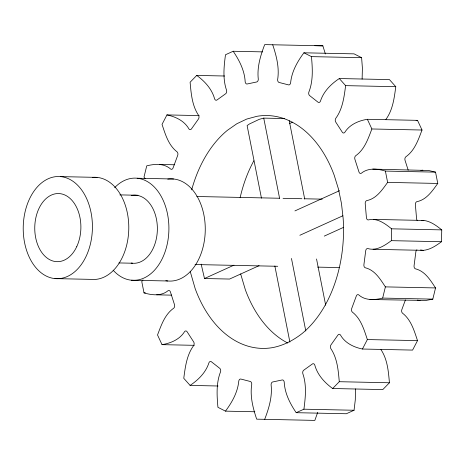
<?xml version="1.0" encoding="UTF-8"?>
<svg xmlns="http://www.w3.org/2000/svg" width="465" height="465" viewBox="0 0 465 465"><rect width="100%" height="100%" fill="white"/><g stroke="black" fill="none" stroke-linecap="round" stroke-linejoin="round"><path stroke-width="0.7" d="M264.69 419.337C268.892 408.38 272.467 396.703 271.107 384.822A2.674 1.814 -88.8 0 1 272.804 381.945L282.092 379.986A2.674 1.814 -88.8 0 1 284.208 382.056C284.766 393.291 290.009 403.55 296.205 412.688L303.907 409.194C305.47 397.43 306.784 385.084 302.82 373.616A2.674 1.814 -88.8 0 1 303.837 370.123L312.306 364.031A2.674 1.814 -88.8 0 1 314.77 365.019C317.421 374.877 324.593 382.637 332.649 388.519L339.281 381.707C338.27 370.361 337.328 358.288 330.795 348.547A2.674 1.814 -88.8 0 1 331.039 344.78L337.863 335.149A2.674 1.814 -88.8 0 1 340.426 334.963C344.937 343.036 353.72 347.233 362.444 349.029L367.356 339.56C364.066 329.697 360.945 318.688 352.307 312.067A2.674 1.814 -88.8 0 1 351.749 308.388L356.26 296.17A2.674 1.814 -88.8 0 1 358.672 294.827C365.217 300.779 374.703 300.117 382.666 298.082L385.386 286.882C380.306 279.221 374.866 270.031 365.234 267.747A2.674 1.814 -88.8 0 1 363.932 264.521L365.693 250.902A2.674 1.814 -88.8 0 1 367.716 248.537C376.441 251.216 384.66 245.567 391.344 240.661L391.6 228.827C385.13 223.63 377.167 217.626 368.327 219.928A2.674 1.814 -88.8 0 1 366.408 217.469L365.234 203.786A2.674 1.814 -88.8 0 1 366.676 200.624C376.394 198.764 382.218 189.819 387.624 182.39L385.392 171.079C377.522 168.696 368.077 167.615 361.276 173.282A2.674 1.814 -88.8 0 1 358.922 171.835L354.94 159.425A2.674 1.814 -88.8 0 1 355.655 155.775C364.572 149.538 368.158 138.68 371.872 128.974L367.367 119.296C358.579 120.708 349.616 124.515 344.768 132.386A2.674 1.814 -88.8 0 1 342.217 132.089L335.811 122.173A2.674 1.814 -88.8 0 1 335.73 118.395C342.67 108.944 344.129 96.923 345.623 85.636L339.293 78.539C330.993 84.066 323.495 91.5 320.42 101.236A2.674 1.814 -88.8 0 1 317.921 102.12L309.719 95.662A2.674 1.814 -88.8 0 1 308.853 92.122C313.305 80.84 312.521 68.448 311.457 56.625L303.918 52.801C297.333 61.659 291.654 71.686 290.619 82.88A2.674 1.814 -88.8 0 1 288.416 84.857L279.221 82.497A2.674 1.814 -88.8 0 1 277.651 79.544C279.512 67.733 276.443 55.91 272.717 44.78M373.064 249.298L423.22 250.356C430.125 249.792 436.06 245.677 441.494 241.719L441.75 229.884C436.49 225.688 430.735 221.317 423.859 220.457L373.709 219.399M362.119 79.108L362.404 68.111L361.613 57.683L354.068 53.859L303.918 52.801M296.205 412.688L346.355 413.745L354.057 410.252L355.295 399.865L355.481 388.874M339.293 78.539L389.443 79.596L395.779 86.693C394.279 97.981 392.826 110.002 385.88 119.447M369.931 299.495L425.742 300.483L432.822 299.135L435.536 287.934C430.456 280.279 425.016 271.089 415.39 268.805A2.674 1.814 -88.8 0 1 414.088 265.579L415.844 251.96A2.674 1.814 -88.8 0 1 416.936 249.804M317.705 412.368L314.84 420.395L256.68 419.163C252.948 408.032 249.879 396.209 251.739 384.398A2.674 1.814 -88.8 0 0 250.17 381.451L240.975 379.085A2.674 1.814 -88.8 0 0 238.772 381.062C237.737 392.257 232.058 402.283 225.473 411.141L217.934 407.317C216.87 395.494 216.086 383.102 220.544 371.82A2.674 1.814 -88.8 0 0 219.672 368.28L211.47 361.828A2.674 1.814 -88.8 0 0 208.971 362.712C205.896 372.442 198.404 379.876 190.098 385.404L183.768 378.307C185.268 367.019 186.721 354.998 193.661 345.553A2.674 1.814 -88.8 0 0 193.58 341.775L187.174 331.859A2.674 1.814 -88.8 0 0 184.628 331.562C179.775 339.427 170.812 343.24 162.023 344.652L157.525 334.974C161.233 325.268 164.819 314.404 173.741 308.167A2.674 1.814 -88.8 0 0 174.451 304.517L170.469 292.107A2.674 1.814 -88.8 0 0 168.121 290.66C161.32 296.327 151.869 295.246 144.005 292.863L141.767 281.558L142.982 279.889M405.41 299.942L401.9 309.446A2.674 1.814 -88.8 0 0 402.458 313.125C411.095 319.746 414.216 330.755 417.512 340.613L412.595 350.087L362.444 349.029M367.367 119.296L417.518 120.348L422.022 130.026C418.314 139.733 414.722 150.596 405.805 156.833A2.674 1.814 -88.8 0 0 405.091 160.483L408.189 170.132M199.189 115.593L166.947 114.913L162.035 124.388C165.325 134.246 168.446 145.254 177.089 151.875A2.674 1.814 -88.8 0 1 177.642 155.554L173.131 167.772A2.674 1.814 -88.8 0 1 170.725 169.115C164.174 163.163 154.688 163.825 146.725 165.866L144.005 177.066L145.15 178.781M372.727 169.109L428.527 170.481L435.542 172.137L437.774 183.443C432.374 190.871 426.545 199.816 416.826 201.676A2.674 1.814 -88.8 0 0 415.39 204.844L416.559 218.527A2.674 1.814 -88.8 0 0 417.558 220.73M224.682 76.01L196.742 75.423L190.109 82.235C191.127 93.581 192.062 105.654 198.596 115.396A2.674 1.814 -88.8 0 1 198.352 119.168L191.528 128.793A2.674 1.814 -88.8 0 1 188.964 128.979C184.454 120.906 175.671 116.709 166.947 114.913M380.945 349.604C387.479 359.346 388.42 371.419 389.432 382.765L382.805 389.577L332.649 388.519M289.457 123.632L292.543 122.173M262.562 51.877L233.186 51.255L225.49 54.748C223.921 66.512 222.607 78.864 226.571 90.326A2.674 1.814 -88.8 0 1 225.554 93.82L217.085 99.911A2.674 1.814 -88.8 0 1 214.621 98.923C211.97 89.065 204.798 81.305 196.742 75.423M294.926 210.912L339.485 190.702M201.176 264.155L204.495 278.523L233.982 265.149M299.861 235.278L342.85 215.783M259.063 265.678L229.571 279.052L204.495 278.523M324.274 236.104L343.455 227.408M284.516 118.552L263.742 118.116L259.243 119.331L249.38 124.01L247.113 125.591L261.452 198.177M416.105 120.679L417.518 120.348M420.86 170.417L422.877 170.167M421.842 220.654L423.859 220.457M314.857 45.663L322.867 45.837L325.39 53.981M322.867 45.837L264.701 44.605C260.499 55.562 256.93 67.245 258.284 79.126A2.674 1.814 -88.8 0 1 256.587 81.997L247.299 83.962A2.674 1.814 -88.8 0 1 245.183 81.886C244.625 70.657 239.382 60.392 233.186 51.255M311.457 56.625L361.613 57.683M345.623 85.636L395.779 86.693M371.872 128.974L422.022 130.026M159.46 164.447L174.509 164.767M385.392 171.079L435.542 172.137M387.624 182.39L437.774 183.443M60.723 176.619A51.115 34.602 -88.8 0 1 86.234 256.081A51.115 34.602 -88.8 0 1 26.505 250.141A51.115 34.602 -88.8 0 1 60.723 176.619L97.086 177.386M137.204 178.234L173.567 178.996M119.854 194.887L137.989 195.265M196.742 196.503L279.43 198.247M283.057 198.323L301.913 198.718M304.093 198.764L322.222 199.148M391.6 228.827L441.75 229.884M391.344 240.661L441.494 241.719M118.883 262.934L132.665 263.225M195.044 264.538L277.733 266.282M317.624 267.125L339.386 267.578M54.917 278.605L91.279 279.372A51.115 34.602 -88.8 0 0 128.788 228.466A51.115 34.602 -88.8 0 0 92.558 177.374M131.397 280.215L167.76 280.982M385.386 286.882L435.536 287.934M144.005 292.863L145.435 292.892M382.666 298.082L432.822 299.135M156.67 294.833L171.713 295.153M367.356 339.56L417.512 340.613M162.023 344.652L194.265 345.326M339.281 381.707L389.432 382.765M190.098 385.404L218.039 385.997M303.907 409.194L354.057 410.252M225.473 411.141L254.849 411.763M420.54 249.972L423.22 250.356M417.407 300.105L420.081 300.553M240.649 273.92L245.346 289.753A116.453 78.829 -88.8 0 0 287.759 343.042M190.214 271.484L195.195 288.695A116.453 78.829 -88.8 0 0 272.507 347.628C283.388 345.588 293.258 340.392 301.942 333.661A116.453 78.829 -88.8 0 0 343.158 218.48L341.467 203.501L338.462 189.011L334.196 175.247A116.453 78.829 -88.8 0 0 256.883 116.314L246.706 119.063L236.842 123.748L227.449 130.281A116.453 78.829 -88.8 0 0 191.673 189.854M289.236 120.778L304.697 199.008M316.543 258.982L325.674 305.214M263.742 118.116L279.616 198.479M291.468 258.459L305.801 330.999M274.85 265.992L289.887 342.089M240.114 197.759A116.453 78.829 -88.8 0 1 253.838 160.785M131.415 195.498A34.079 23.07 -88.8 0 1 157.373 228.838A34.079 23.07 -88.8 0 1 131.165 263.056M167.749 179.141A51.115 34.602 -88.8 0 1 205.257 230.559A51.115 34.602 -88.8 0 1 165.831 280.709M114.669 187.628A51.115 34.602 -88.8 0 1 160.623 195.381A51.115 34.602 -88.8 0 1 159.379 263.818A51.115 34.602 -88.8 0 1 113.175 270.223M76.766 246.59A34.079 23.07 -88.8 0 0 59.758 193.62A34.079 23.07 -88.8 0 0 36.944 242.631A34.079 23.07 -88.8 0 0 76.766 246.59"/></g></svg>
